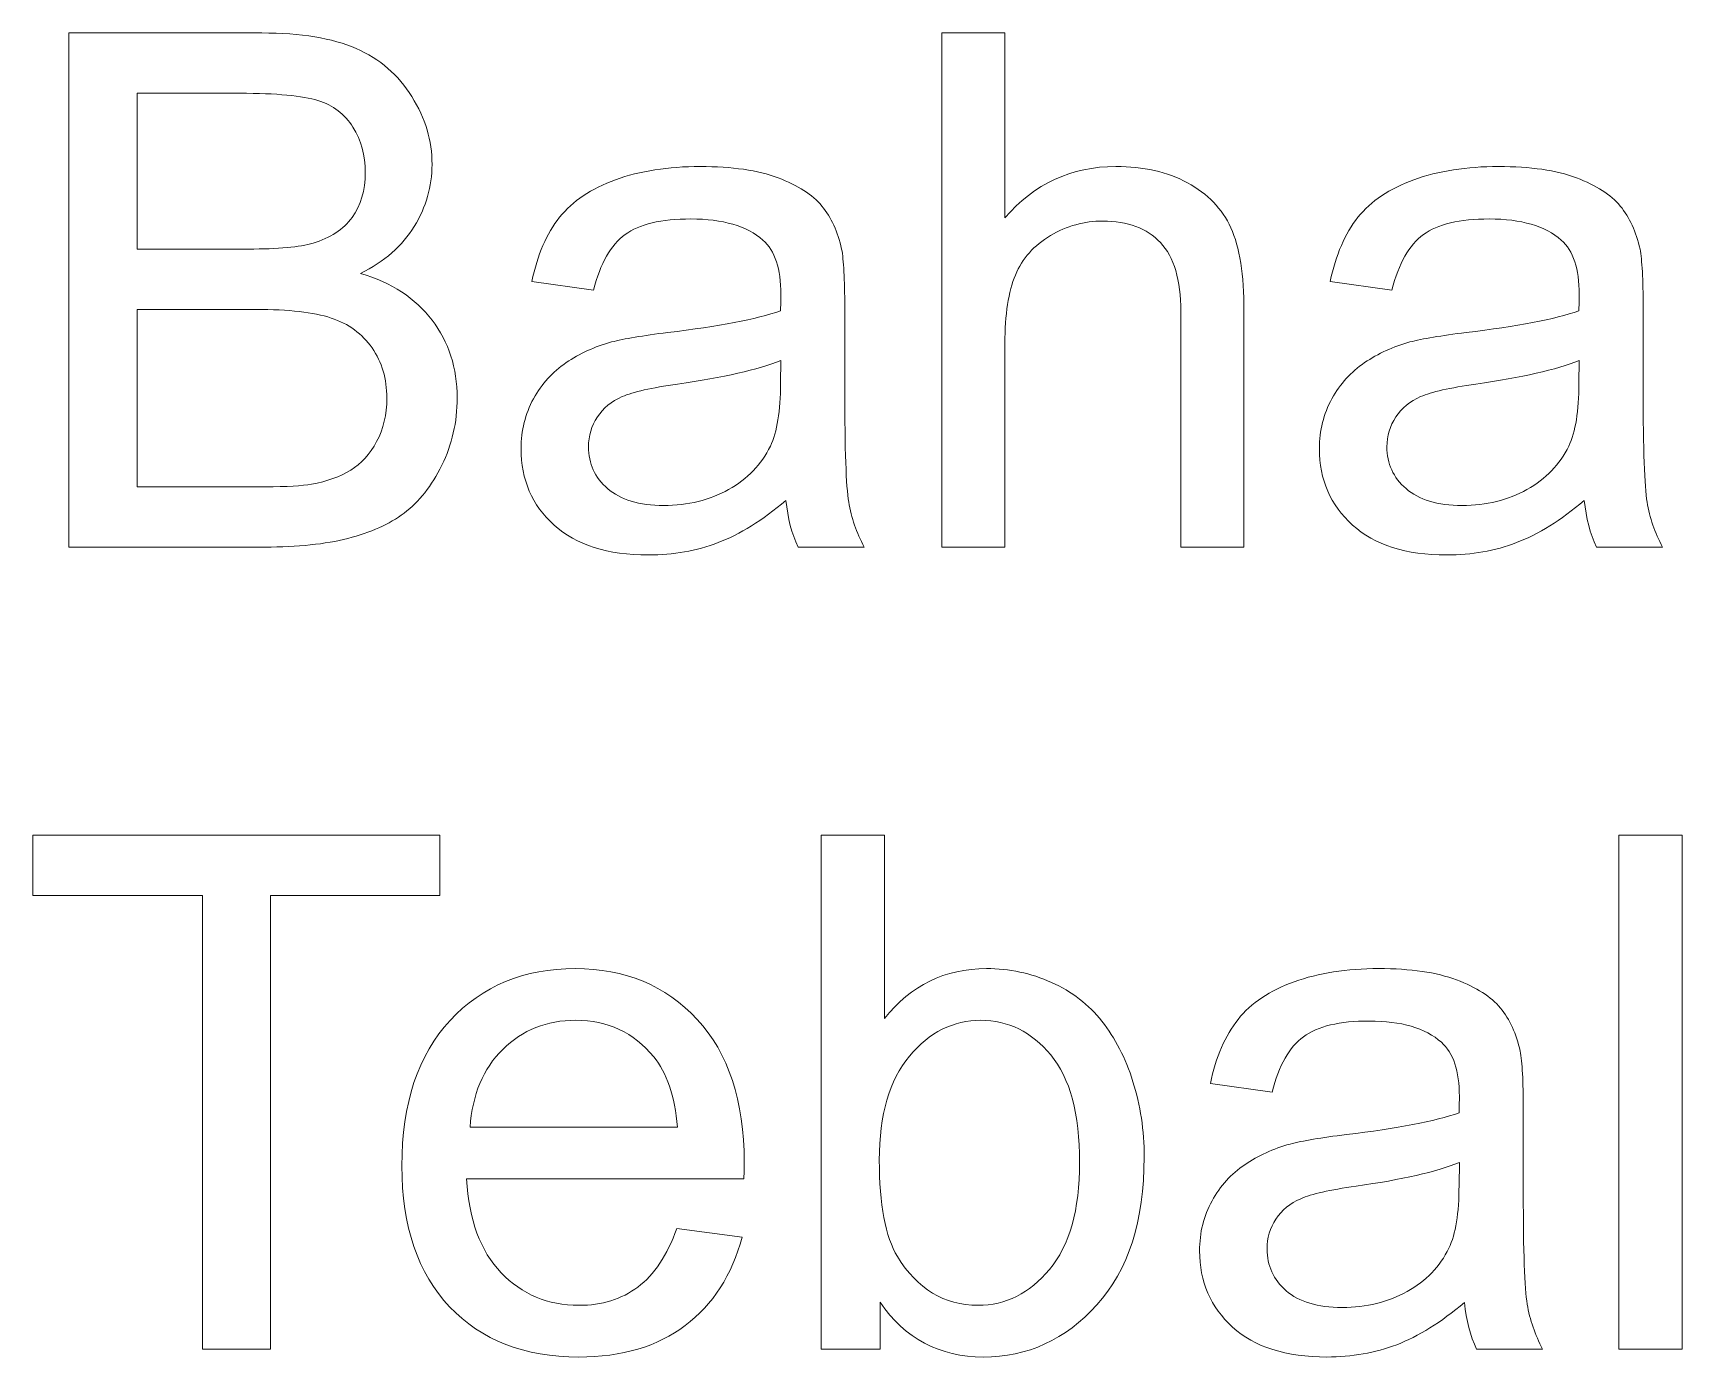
# Model space of a CAD drawing. Header units: centimetres. Extents: x -36.8 to 36.8, y -35.6 to 35.6.
# Drawn here: x 16.28 to 22.12, y 3.45 to 8.14 of the extents above; entities that cross this region are included whole.
import ezdxf

# ---------------------------------------------------------------- set-up
doc = ezdxf.new("R2010")
doc.units = ezdxf.units.CM
doc.header["$MEASUREMENT"] = 0
doc.layers.add('Layer 1', color=7, linetype='Continuous')

msp = doc.modelspace()

# ---------------------------------------------------------------- linework, layer by layer
at = {"layer": 'Layer 1', "color": 250, "lineweight": 9}
for points, knots in [([(16.40753, 6.31732), (16.40753, 6.31732), (16.40753, 8.13596), (16.40753, 8.13596), (16.40753, 8.13596), (16.40753, 8.13596), (16.40753, 8.13596), (16.40753, 8.13596), (17.08993, 8.13596), (17.08993, 8.13596), (17.08993, 8.13596), (17.08993, 8.13596), (17.08993, 8.13596), (17.22879, 8.13596), (17.34012, 8.11776), (17.42437, 8.08093), (17.42437, 8.08093), (17.42437, 8.08093), (17.42437, 8.08093), (17.50819, 8.0441), (17.5738, 7.98737), (17.62122, 7.91075), (17.62122, 7.91075), (17.62122, 7.91075), (17.62122, 7.91075), (17.66905, 7.83455), (17.69276, 7.75454), (17.69276, 7.67072), (17.69276, 7.67072), (17.69276, 7.67072), (17.69276, 7.67072), (17.69276, 7.59325), (17.67159, 7.52001), (17.62968, 7.45143), (17.62968, 7.45143), (17.62968, 7.45143), (17.62968, 7.45143), (17.58777, 7.38285), (17.52427, 7.32739), (17.43918, 7.28506), (17.43918, 7.28506), (17.43918, 7.28506), (17.43918, 7.28506), (17.54925, 7.25289), (17.63392, 7.19785), (17.69276, 7.11996), (17.69276, 7.11996), (17.69276, 7.11996), (17.69276, 7.11996), (17.75204, 7.04249), (17.78166, 6.95063), (17.78166, 6.84479), (17.78166, 6.84479), (17.78166, 6.84479), (17.78166, 6.84479), (17.78166, 6.75928), (17.76346, 6.68012), (17.72747, 6.60688), (17.72747, 6.60688), (17.72747, 6.60688), (17.72747, 6.60688), (17.69149, 6.53364), (17.64704, 6.47734), (17.59413, 6.43755), (17.59413, 6.43755), (17.59413, 6.43755), (17.59413, 6.43755), (17.54122, 6.39818), (17.47474, 6.36812), (17.39516, 6.3478), (17.39516, 6.3478), (17.39516, 6.3478), (17.39516, 6.3478), (17.31515, 6.32748), (17.21736, 6.31732), (17.10136, 6.31732), (17.10136, 6.31732), (17.10136, 6.31732), (17.10136, 6.31732), (17.10136, 6.31732), (16.40753, 6.31732), (16.40753, 6.31732)], [0, 0, 0, 0, 0.037037, 0.037037, 0.037037, 0.0740741, 0.0740741, 0.0740741, 0.1111111, 0.1111111, 0.1111111, 0.1481481, 0.1481481, 0.1481481, 0.1851852, 0.1851852, 0.1851852, 0.2222222, 0.2222222, 0.2222222, 0.2592593, 0.2592593, 0.2592593, 0.2962963, 0.2962963, 0.2962963, 0.3333333, 0.3333333, 0.3333333, 0.3703704, 0.3703704, 0.3703704, 0.4074074, 0.4074074, 0.4074074, 0.4444444, 0.4444444, 0.4444444, 0.4814815, 0.4814815, 0.4814815, 0.5185185, 0.5185185, 0.5185185, 0.5555556, 0.5555556, 0.5555556, 0.5925926, 0.5925926, 0.5925926, 0.6296296, 0.6296296, 0.6296296, 0.6666667, 0.6666667, 0.6666667, 0.7037037, 0.7037037, 0.7037037, 0.7407407, 0.7407407, 0.7407407, 0.7777778, 0.7777778, 0.7777778, 0.8148148, 0.8148148, 0.8148148, 0.8518519, 0.8518519, 0.8518519, 0.8888889, 0.8888889, 0.8888889, 0.9259259, 0.9259259, 0.9259259, 0.962963, 0.962963, 0.962963, 1, 1, 1, 1]), ([(19.49658, 6.31732), (19.49658, 6.31732), (19.49658, 8.13596), (19.49658, 8.13596), (19.49658, 8.13596), (19.49658, 8.13596), (19.49658, 8.13596), (19.49658, 8.13596), (19.7201, 8.13596), (19.7201, 8.13596), (19.7201, 8.13596), (19.7201, 8.13596), (19.7201, 8.13596), (19.7201, 8.13596), (19.7201, 7.48149), (19.7201, 7.48149), (19.7201, 7.48149), (19.7201, 7.48149), (19.7201, 7.48149), (19.82384, 7.60298), (19.95463, 7.66352), (20.11297, 7.66352), (20.11297, 7.66352), (20.11297, 7.66352), (20.11297, 7.66352), (20.20991, 7.66352), (20.29414, 7.64447), (20.36611, 7.60595), (20.36611, 7.60595), (20.36611, 7.60595), (20.36611, 7.60595), (20.43766, 7.56742), (20.48887, 7.51451), (20.51979, 7.44677), (20.51979, 7.44677), (20.51979, 7.44677), (20.51979, 7.44677), (20.55068, 7.37904), (20.56593, 7.2804), (20.56593, 7.15171), (20.56593, 7.15171), (20.56593, 7.15171), (20.56593, 7.15171), (20.56593, 7.15171), (20.56593, 6.31732), (20.56593, 6.31732), (20.56593, 6.31732), (20.56593, 6.31732), (20.56593, 6.31732), (20.56593, 6.31732), (20.34242, 6.31732), (20.34242, 6.31732), (20.34242, 6.31732), (20.34242, 6.31732), (20.34242, 6.31732), (20.34242, 6.31732), (20.34242, 7.15086), (20.34242, 7.15086), (20.34242, 7.15086), (20.34242, 7.15086), (20.34242, 7.15086), (20.34242, 7.2622), (20.31828, 7.34348), (20.27044, 7.39428), (20.27044, 7.39428), (20.27044, 7.39428), (20.27044, 7.39428), (20.22218, 7.44508), (20.15444, 7.47048), (20.0664, 7.47048), (20.0664, 7.47048), (20.0664, 7.47048), (20.0664, 7.47048), (20.00077, 7.47048), (19.93896, 7.45355), (19.88098, 7.41926), (19.88098, 7.41926), (19.88098, 7.41926), (19.88098, 7.41926), (19.82298, 7.38497), (19.78191, 7.3384), (19.75693, 7.27956), (19.75693, 7.27956), (19.75693, 7.27956), (19.75693, 7.27956), (19.73238, 7.22114), (19.7201, 7.14028), (19.7201, 7.03699), (19.7201, 7.03699), (19.7201, 7.03699), (19.7201, 7.03699), (19.7201, 7.03699), (19.7201, 6.31732), (19.7201, 6.31732), (19.7201, 6.31732), (19.7201, 6.31732), (19.7201, 6.31732), (19.7201, 6.31732), (19.49658, 6.31732), (19.49658, 6.31732)], [0, 0, 0, 0, 0.030303, 0.030303, 0.030303, 0.0606061, 0.0606061, 0.0606061, 0.0909091, 0.0909091, 0.0909091, 0.1212121, 0.1212121, 0.1212121, 0.1515152, 0.1515152, 0.1515152, 0.1818182, 0.1818182, 0.1818182, 0.2121212, 0.2121212, 0.2121212, 0.2424242, 0.2424242, 0.2424242, 0.2727273, 0.2727273, 0.2727273, 0.3030303, 0.3030303, 0.3030303, 0.3333333, 0.3333333, 0.3333333, 0.3636364, 0.3636364, 0.3636364, 0.3939394, 0.3939394, 0.3939394, 0.4242424, 0.4242424, 0.4242424, 0.4545455, 0.4545455, 0.4545455, 0.4848485, 0.4848485, 0.4848485, 0.5151515, 0.5151515, 0.5151515, 0.5454545, 0.5454545, 0.5454545, 0.5757576, 0.5757576, 0.5757576, 0.6060606, 0.6060606, 0.6060606, 0.6363636, 0.6363636, 0.6363636, 0.6666667, 0.6666667, 0.6666667, 0.6969697, 0.6969697, 0.6969697, 0.7272727, 0.7272727, 0.7272727, 0.7575758, 0.7575758, 0.7575758, 0.7878788, 0.7878788, 0.7878788, 0.8181818, 0.8181818, 0.8181818, 0.8484848, 0.8484848, 0.8484848, 0.8787879, 0.8787879, 0.8787879, 0.9090909, 0.9090909, 0.9090909, 0.9393939, 0.9393939, 0.9393939, 0.969697, 0.969697, 0.969697, 1, 1, 1, 1]), ([(16.64882, 7.37142), (16.64882, 7.37142), (17.04211, 7.37142), (17.04211, 7.37142), (17.04211, 7.37142), (17.04211, 7.37142), (17.04211, 7.37142), (17.14878, 7.37142), (17.2254, 7.37862), (17.27154, 7.39259), (17.27154, 7.39259), (17.27154, 7.39259), (17.27154, 7.39259), (17.33294, 7.41079), (17.37907, 7.44127), (17.40997, 7.4836), (17.40997, 7.4836), (17.40997, 7.4836), (17.40997, 7.4836), (17.44088, 7.52594), (17.45654, 7.57885), (17.45654, 7.64278), (17.45654, 7.64278), (17.45654, 7.64278), (17.45654, 7.64278), (17.45654, 7.70331), (17.44216, 7.75665), (17.41294, 7.80237), (17.41294, 7.80237), (17.41294, 7.80237), (17.41294, 7.80237), (17.38416, 7.84852), (17.34266, 7.88027), (17.28891, 7.8972), (17.28891, 7.8972), (17.28891, 7.8972), (17.28891, 7.8972), (17.23514, 7.91413), (17.14285, 7.9226), (17.01247, 7.9226), (17.01247, 7.9226), (17.01247, 7.9226), (17.01247, 7.9226), (17.01247, 7.9226), (16.64882, 7.9226), (16.64882, 7.9226), (16.64882, 7.9226), (16.64882, 7.9226), (16.64882, 7.9226), (16.64882, 7.9226), (16.64882, 7.37142), (16.64882, 7.37142)], [0, 0, 0, 0, 0.0588235, 0.0588235, 0.0588235, 0.1176471, 0.1176471, 0.1176471, 0.1764706, 0.1764706, 0.1764706, 0.2352941, 0.2352941, 0.2352941, 0.2941176, 0.2941176, 0.2941176, 0.3529412, 0.3529412, 0.3529412, 0.4117647, 0.4117647, 0.4117647, 0.4705882, 0.4705882, 0.4705882, 0.5294118, 0.5294118, 0.5294118, 0.5882353, 0.5882353, 0.5882353, 0.6470588, 0.6470588, 0.6470588, 0.7058824, 0.7058824, 0.7058824, 0.7647059, 0.7647059, 0.7647059, 0.8235294, 0.8235294, 0.8235294, 0.8823529, 0.8823529, 0.8823529, 0.9411765, 0.9411765, 0.9411765, 1, 1, 1, 1]), ([(18.94499, 6.48242), (18.86202, 6.41172), (18.782, 6.36219), (18.70537, 6.33298), (18.70537, 6.33298), (18.70537, 6.33298), (18.70537, 6.33298), (18.62875, 6.30377), (18.54662, 6.28938), (18.45857, 6.28938), (18.45857, 6.28938), (18.45857, 6.28938), (18.45857, 6.28938), (18.3138, 6.28938), (18.20245, 6.32452), (18.12456, 6.39521), (18.12456, 6.39521), (18.12456, 6.39521), (18.12456, 6.39521), (18.04667, 6.46549), (18.00772, 6.55566), (18.00772, 6.6653), (18.00772, 6.6653), (18.00772, 6.6653), (18.00772, 6.6653), (18.00772, 6.72965), (18.02254, 6.78849), (18.05176, 6.84183), (18.05176, 6.84183), (18.05176, 6.84183), (18.05176, 6.84183), (18.08138, 6.89517), (18.1199, 6.9375), (18.16733, 6.96968), (18.16733, 6.96968), (18.16733, 6.96968), (18.16733, 6.96968), (18.21515, 7.00185), (18.26849, 7.0264), (18.32818, 7.04291), (18.32818, 7.04291), (18.32818, 7.04291), (18.32818, 7.04291), (18.37221, 7.05434), (18.43867, 7.06535), (18.52715, 7.07636), (18.52715, 7.07636), (18.52715, 7.07636), (18.52715, 7.07636), (18.70749, 7.09752), (18.84084, 7.12335), (18.92593, 7.15298), (18.92593, 7.15298), (18.92593, 7.15298), (18.92593, 7.15298), (18.92678, 7.18346), (18.9272, 7.20293), (18.9272, 7.21098), (18.9272, 7.21098), (18.9272, 7.21098), (18.9272, 7.21098), (18.9272, 7.30157), (18.90603, 7.36549), (18.8637, 7.40275), (18.8637, 7.40275), (18.8637, 7.40275), (18.8637, 7.40275), (18.80655, 7.45312), (18.72146, 7.4781), (18.60886, 7.4781), (18.60886, 7.4781), (18.60886, 7.4781), (18.60886, 7.4781), (18.50346, 7.4781), (18.42555, 7.45947), (18.3756, 7.42264), (18.3756, 7.42264), (18.3756, 7.42264), (18.3756, 7.42264), (18.32522, 7.38581), (18.28839, 7.32062), (18.26426, 7.22664), (18.26426, 7.22664), (18.26426, 7.22664), (18.26426, 7.22664), (18.26426, 7.22664), (18.04582, 7.25712), (18.04582, 7.25712), (18.04582, 7.25712), (18.04582, 7.25712), (18.04582, 7.25712), (18.06572, 7.35068), (18.09832, 7.42645), (18.14403, 7.48403), (18.14403, 7.48403), (18.14403, 7.48403), (18.14403, 7.48403), (18.18975, 7.5416), (18.2558, 7.58563), (18.34216, 7.61695), (18.34216, 7.61695), (18.34216, 7.61695), (18.34216, 7.61695), (18.4281, 7.64786), (18.52842, 7.66352), (18.64188, 7.66352), (18.64188, 7.66352), (18.64188, 7.66352), (18.64188, 7.66352), (18.75449, 7.66352), (18.84636, 7.6504), (18.91704, 7.62373), (18.91704, 7.62373), (18.91704, 7.62373), (18.91704, 7.62373), (18.98731, 7.59706), (19.03938, 7.56404), (19.0724, 7.52382), (19.0724, 7.52382), (19.0724, 7.52382), (19.0724, 7.52382), (19.10543, 7.4836), (19.12872, 7.4328), (19.14225, 7.37142), (19.14225, 7.37142), (19.14225, 7.37142), (19.14225, 7.37142), (19.14945, 7.33332), (19.15326, 7.26474), (19.15326, 7.1661), (19.15326, 7.1661), (19.15326, 7.1661), (19.15326, 7.1661), (19.15326, 7.1661), (19.15326, 6.86977), (19.15326, 6.86977), (19.15326, 6.86977), (19.15326, 6.86977), (19.15326, 6.86977), (19.15326, 6.66276), (19.15792, 6.53195), (19.16723, 6.47649), (19.16723, 6.47649), (19.16723, 6.47649), (19.16723, 6.47649), (19.17613, 6.42104), (19.19475, 6.36812), (19.22184, 6.31732), (19.22184, 6.31732), (19.22184, 6.31732), (19.22184, 6.31732), (19.22184, 6.31732), (18.98816, 6.31732), (18.98816, 6.31732), (18.98816, 6.31732), (18.98816, 6.31732), (18.98816, 6.31732), (18.96573, 6.36431), (18.95133, 6.41934), (18.94499, 6.48242)], [0, 0, 0, 0, 0.0188679, 0.0188679, 0.0188679, 0.0377358, 0.0377358, 0.0377358, 0.0566038, 0.0566038, 0.0566038, 0.0754717, 0.0754717, 0.0754717, 0.0943396, 0.0943396, 0.0943396, 0.1132075, 0.1132075, 0.1132075, 0.1320755, 0.1320755, 0.1320755, 0.1509434, 0.1509434, 0.1509434, 0.1698113, 0.1698113, 0.1698113, 0.1886792, 0.1886792, 0.1886792, 0.2075472, 0.2075472, 0.2075472, 0.2264151, 0.2264151, 0.2264151, 0.245283, 0.245283, 0.245283, 0.2641509, 0.2641509, 0.2641509, 0.2830189, 0.2830189, 0.2830189, 0.3018868, 0.3018868, 0.3018868, 0.3207547, 0.3207547, 0.3207547, 0.3396226, 0.3396226, 0.3396226, 0.3584906, 0.3584906, 0.3584906, 0.3773585, 0.3773585, 0.3773585, 0.3962264, 0.3962264, 0.3962264, 0.4150943, 0.4150943, 0.4150943, 0.4339623, 0.4339623, 0.4339623, 0.4528302, 0.4528302, 0.4528302, 0.4716981, 0.4716981, 0.4716981, 0.490566, 0.490566, 0.490566, 0.509434, 0.509434, 0.509434, 0.5283019, 0.5283019, 0.5283019, 0.5471698, 0.5471698, 0.5471698, 0.5660377, 0.5660377, 0.5660377, 0.5849057, 0.5849057, 0.5849057, 0.6037736, 0.6037736, 0.6037736, 0.6226415, 0.6226415, 0.6226415, 0.6415094, 0.6415094, 0.6415094, 0.6603774, 0.6603774, 0.6603774, 0.6792453, 0.6792453, 0.6792453, 0.6981132, 0.6981132, 0.6981132, 0.7169811, 0.7169811, 0.7169811, 0.7358491, 0.7358491, 0.7358491, 0.754717, 0.754717, 0.754717, 0.7735849, 0.7735849, 0.7735849, 0.7924528, 0.7924528, 0.7924528, 0.8113208, 0.8113208, 0.8113208, 0.8301887, 0.8301887, 0.8301887, 0.8490566, 0.8490566, 0.8490566, 0.8679245, 0.8679245, 0.8679245, 0.8867925, 0.8867925, 0.8867925, 0.9056604, 0.9056604, 0.9056604, 0.9245283, 0.9245283, 0.9245283, 0.9433962, 0.9433962, 0.9433962, 0.9622642, 0.9622642, 0.9622642, 0.9811321, 0.9811321, 0.9811321, 1, 1, 1, 1]), ([(21.77031, 6.48242), (21.68734, 6.41172), (21.60733, 6.36219), (21.5307, 6.33298), (21.5307, 6.33298), (21.5307, 6.33298), (21.5307, 6.33298), (21.45408, 6.30377), (21.37195, 6.28938), (21.2839, 6.28938), (21.2839, 6.28938), (21.2839, 6.28938), (21.2839, 6.28938), (21.13911, 6.28938), (21.02778, 6.32452), (20.94988, 6.39521), (20.94988, 6.39521), (20.94988, 6.39521), (20.94988, 6.39521), (20.87199, 6.46549), (20.83304, 6.55566), (20.83304, 6.6653), (20.83304, 6.6653), (20.83304, 6.6653), (20.83304, 6.6653), (20.83304, 6.72965), (20.84786, 6.78849), (20.87707, 6.84183), (20.87707, 6.84183), (20.87707, 6.84183), (20.87707, 6.84183), (20.9067, 6.89517), (20.94522, 6.9375), (20.99264, 6.96968), (20.99264, 6.96968), (20.99264, 6.96968), (20.99264, 6.96968), (21.04047, 7.00185), (21.09382, 7.0264), (21.1535, 7.04291), (21.1535, 7.04291), (21.1535, 7.04291), (21.1535, 7.04291), (21.19753, 7.05434), (21.264, 7.06535), (21.35248, 7.07636), (21.35248, 7.07636), (21.35248, 7.07636), (21.35248, 7.07636), (21.53283, 7.09752), (21.66618, 7.12335), (21.75126, 7.15298), (21.75126, 7.15298), (21.75126, 7.15298), (21.75126, 7.15298), (21.75211, 7.18346), (21.75253, 7.20293), (21.75253, 7.21098), (21.75253, 7.21098), (21.75253, 7.21098), (21.75253, 7.21098), (21.75253, 7.30157), (21.73136, 7.36549), (21.68903, 7.40275), (21.68903, 7.40275), (21.68903, 7.40275), (21.68903, 7.40275), (21.63188, 7.45312), (21.5468, 7.4781), (21.43418, 7.4781), (21.43418, 7.4781), (21.43418, 7.4781), (21.43418, 7.4781), (21.32877, 7.4781), (21.25088, 7.45947), (21.20092, 7.42264), (21.20092, 7.42264), (21.20092, 7.42264), (21.20092, 7.42264), (21.15055, 7.38581), (21.11372, 7.32062), (21.08959, 7.22664), (21.08959, 7.22664), (21.08959, 7.22664), (21.08959, 7.22664), (21.08959, 7.22664), (20.87114, 7.25712), (20.87114, 7.25712), (20.87114, 7.25712), (20.87114, 7.25712), (20.87114, 7.25712), (20.89105, 7.35068), (20.92363, 7.42645), (20.96935, 7.48403), (20.96935, 7.48403), (20.96935, 7.48403), (20.96935, 7.48403), (21.01507, 7.5416), (21.08112, 7.58563), (21.16747, 7.61695), (21.16747, 7.61695), (21.16747, 7.61695), (21.16747, 7.61695), (21.25342, 7.64786), (21.35375, 7.66352), (21.4672, 7.66352), (21.4672, 7.66352), (21.4672, 7.66352), (21.4672, 7.66352), (21.57981, 7.66352), (21.67167, 7.6504), (21.74238, 7.62373), (21.74238, 7.62373), (21.74238, 7.62373), (21.74238, 7.62373), (21.81264, 7.59706), (21.86471, 7.56404), (21.89773, 7.52382), (21.89773, 7.52382), (21.89773, 7.52382), (21.89773, 7.52382), (21.93075, 7.4836), (21.95404, 7.4328), (21.96758, 7.37142), (21.96758, 7.37142), (21.96758, 7.37142), (21.96758, 7.37142), (21.97478, 7.33332), (21.97859, 7.26474), (21.97859, 7.1661), (21.97859, 7.1661), (21.97859, 7.1661), (21.97859, 7.1661), (21.97859, 7.1661), (21.97859, 6.86977), (21.97859, 6.86977), (21.97859, 6.86977), (21.97859, 6.86977), (21.97859, 6.86977), (21.97859, 6.66276), (21.98325, 6.53195), (21.99256, 6.47649), (21.99256, 6.47649), (21.99256, 6.47649), (21.99256, 6.47649), (22.00145, 6.42104), (22.02008, 6.36812), (22.04718, 6.31732), (22.04718, 6.31732), (22.04718, 6.31732), (22.04718, 6.31732), (22.04718, 6.31732), (21.8135, 6.31732), (21.8135, 6.31732), (21.8135, 6.31732), (21.8135, 6.31732), (21.8135, 6.31732), (21.79105, 6.36431), (21.77666, 6.41934), (21.77031, 6.48242)], [0, 0, 0, 0, 0.0188679, 0.0188679, 0.0188679, 0.0377358, 0.0377358, 0.0377358, 0.0566038, 0.0566038, 0.0566038, 0.0754717, 0.0754717, 0.0754717, 0.0943396, 0.0943396, 0.0943396, 0.1132075, 0.1132075, 0.1132075, 0.1320755, 0.1320755, 0.1320755, 0.1509434, 0.1509434, 0.1509434, 0.1698113, 0.1698113, 0.1698113, 0.1886792, 0.1886792, 0.1886792, 0.2075472, 0.2075472, 0.2075472, 0.2264151, 0.2264151, 0.2264151, 0.245283, 0.245283, 0.245283, 0.2641509, 0.2641509, 0.2641509, 0.2830189, 0.2830189, 0.2830189, 0.3018868, 0.3018868, 0.3018868, 0.3207547, 0.3207547, 0.3207547, 0.3396226, 0.3396226, 0.3396226, 0.3584906, 0.3584906, 0.3584906, 0.3773585, 0.3773585, 0.3773585, 0.3962264, 0.3962264, 0.3962264, 0.4150943, 0.4150943, 0.4150943, 0.4339623, 0.4339623, 0.4339623, 0.4528302, 0.4528302, 0.4528302, 0.4716981, 0.4716981, 0.4716981, 0.490566, 0.490566, 0.490566, 0.509434, 0.509434, 0.509434, 0.5283019, 0.5283019, 0.5283019, 0.5471698, 0.5471698, 0.5471698, 0.5660377, 0.5660377, 0.5660377, 0.5849057, 0.5849057, 0.5849057, 0.6037736, 0.6037736, 0.6037736, 0.6226415, 0.6226415, 0.6226415, 0.6415094, 0.6415094, 0.6415094, 0.6603774, 0.6603774, 0.6603774, 0.6792453, 0.6792453, 0.6792453, 0.6981132, 0.6981132, 0.6981132, 0.7169811, 0.7169811, 0.7169811, 0.7358491, 0.7358491, 0.7358491, 0.754717, 0.754717, 0.754717, 0.7735849, 0.7735849, 0.7735849, 0.7924528, 0.7924528, 0.7924528, 0.8113208, 0.8113208, 0.8113208, 0.8301887, 0.8301887, 0.8301887, 0.8490566, 0.8490566, 0.8490566, 0.8679245, 0.8679245, 0.8679245, 0.8867925, 0.8867925, 0.8867925, 0.9056604, 0.9056604, 0.9056604, 0.9245283, 0.9245283, 0.9245283, 0.9433962, 0.9433962, 0.9433962, 0.9622642, 0.9622642, 0.9622642, 0.9811321, 0.9811321, 0.9811321, 1, 1, 1, 1]), ([(16.64882, 6.53068), (16.64882, 6.53068), (17.10179, 6.53068), (17.10179, 6.53068), (17.10179, 6.53068), (17.10179, 6.53068), (17.10179, 6.53068), (17.17969, 6.53068), (17.23429, 6.53364), (17.26605, 6.53957), (17.26605, 6.53957), (17.26605, 6.53957), (17.26605, 6.53957), (17.32107, 6.54931), (17.36764, 6.56582), (17.40489, 6.5891), (17.40489, 6.5891), (17.40489, 6.5891), (17.40489, 6.5891), (17.44216, 6.61238), (17.47264, 6.64625), (17.49676, 6.6907), (17.49676, 6.6907), (17.49676, 6.6907), (17.49676, 6.6907), (17.52089, 6.73515), (17.53274, 6.78637), (17.53274, 6.84437), (17.53274, 6.84437), (17.53274, 6.84437), (17.53274, 6.84437), (17.53274, 6.91253), (17.51538, 6.97137), (17.48026, 7.02175), (17.48026, 7.02175), (17.48026, 7.02175), (17.48026, 7.02175), (17.44554, 7.07212), (17.39727, 7.10726), (17.33548, 7.12758), (17.33548, 7.12758), (17.33548, 7.12758), (17.33548, 7.12758), (17.2741, 7.1479), (17.18518, 7.15806), (17.06962, 7.15806), (17.06962, 7.15806), (17.06962, 7.15806), (17.06962, 7.15806), (17.06962, 7.15806), (16.64882, 7.15806), (16.64882, 7.15806), (16.64882, 7.15806), (16.64882, 7.15806), (16.64882, 7.15806), (16.64882, 7.15806), (16.64882, 6.53068), (16.64882, 6.53068)], [0, 0, 0, 0, 0.0526316, 0.0526316, 0.0526316, 0.1052632, 0.1052632, 0.1052632, 0.1578947, 0.1578947, 0.1578947, 0.2105263, 0.2105263, 0.2105263, 0.2631579, 0.2631579, 0.2631579, 0.3157895, 0.3157895, 0.3157895, 0.3684211, 0.3684211, 0.3684211, 0.4210526, 0.4210526, 0.4210526, 0.4736842, 0.4736842, 0.4736842, 0.5263158, 0.5263158, 0.5263158, 0.5789474, 0.5789474, 0.5789474, 0.6315789, 0.6315789, 0.6315789, 0.6842105, 0.6842105, 0.6842105, 0.7368421, 0.7368421, 0.7368421, 0.7894737, 0.7894737, 0.7894737, 0.8421053, 0.8421053, 0.8421053, 0.8947368, 0.8947368, 0.8947368, 0.9473684, 0.9473684, 0.9473684, 1, 1, 1, 1]), ([(18.9272, 6.97772), (18.84593, 6.9447), (18.72401, 6.91676), (18.56145, 6.8939), (18.56145, 6.8939), (18.56145, 6.8939), (18.56145, 6.8939), (18.46915, 6.88078), (18.40398, 6.86596), (18.36588, 6.84945), (18.36588, 6.84945), (18.36588, 6.84945), (18.36588, 6.84945), (18.32778, 6.83294), (18.29855, 6.80881), (18.27781, 6.77748), (18.27781, 6.77748), (18.27781, 6.77748), (18.27781, 6.77748), (18.25706, 6.74573), (18.24649, 6.7106), (18.24649, 6.67165), (18.24649, 6.67165), (18.24649, 6.67165), (18.24649, 6.67165), (18.24649, 6.61281), (18.26892, 6.56328), (18.31421, 6.52391), (18.31421, 6.52391), (18.31421, 6.52391), (18.31421, 6.52391), (18.35951, 6.48454), (18.42555, 6.46464), (18.51233, 6.46464), (18.51233, 6.46464), (18.51233, 6.46464), (18.51233, 6.46464), (18.59827, 6.46464), (18.6749, 6.48327), (18.7422, 6.52094), (18.7422, 6.52094), (18.7422, 6.52094), (18.7422, 6.52094), (18.80911, 6.5582), (18.85862, 6.60942), (18.88995, 6.67419), (18.88995, 6.67419), (18.88995, 6.67419), (18.88995, 6.67419), (18.91408, 6.72457), (18.92593, 6.79865), (18.92593, 6.89644), (18.92593, 6.89644), (18.92593, 6.89644), (18.92593, 6.89644), (18.92593, 6.89644), (18.9272, 6.97772), (18.9272, 6.97772)], [0, 0, 0, 0, 0.0526316, 0.0526316, 0.0526316, 0.1052632, 0.1052632, 0.1052632, 0.1578947, 0.1578947, 0.1578947, 0.2105263, 0.2105263, 0.2105263, 0.2631579, 0.2631579, 0.2631579, 0.3157895, 0.3157895, 0.3157895, 0.3684211, 0.3684211, 0.3684211, 0.4210526, 0.4210526, 0.4210526, 0.4736842, 0.4736842, 0.4736842, 0.5263158, 0.5263158, 0.5263158, 0.5789474, 0.5789474, 0.5789474, 0.6315789, 0.6315789, 0.6315789, 0.6842105, 0.6842105, 0.6842105, 0.7368421, 0.7368421, 0.7368421, 0.7894737, 0.7894737, 0.7894737, 0.8421053, 0.8421053, 0.8421053, 0.8947368, 0.8947368, 0.8947368, 0.9473684, 0.9473684, 0.9473684, 1, 1, 1, 1]), ([(21.75253, 6.97772), (21.67126, 6.9447), (21.54933, 6.91676), (21.38677, 6.8939), (21.38677, 6.8939), (21.38677, 6.8939), (21.38677, 6.8939), (21.29448, 6.88078), (21.22929, 6.86596), (21.19118, 6.84945), (21.19118, 6.84945), (21.19118, 6.84945), (21.19118, 6.84945), (21.15308, 6.83294), (21.12387, 6.80881), (21.10313, 6.77748), (21.10313, 6.77748), (21.10313, 6.77748), (21.10313, 6.77748), (21.08238, 6.74573), (21.0718, 6.7106), (21.0718, 6.67165), (21.0718, 6.67165), (21.0718, 6.67165), (21.0718, 6.67165), (21.0718, 6.61281), (21.09424, 6.56328), (21.13953, 6.52391), (21.13953, 6.52391), (21.13953, 6.52391), (21.13953, 6.52391), (21.18484, 6.48454), (21.25088, 6.46464), (21.33766, 6.46464), (21.33766, 6.46464), (21.33766, 6.46464), (21.33766, 6.46464), (21.42361, 6.46464), (21.50022, 6.48327), (21.56753, 6.52094), (21.56753, 6.52094), (21.56753, 6.52094), (21.56753, 6.52094), (21.63442, 6.5582), (21.68395, 6.60942), (21.71528, 6.67419), (21.71528, 6.67419), (21.71528, 6.67419), (21.71528, 6.67419), (21.73941, 6.72457), (21.75126, 6.79865), (21.75126, 6.89644), (21.75126, 6.89644), (21.75126, 6.89644), (21.75126, 6.89644), (21.75126, 6.89644), (21.75253, 6.97772), (21.75253, 6.97772)], [0, 0, 0, 0, 0.0526316, 0.0526316, 0.0526316, 0.1052632, 0.1052632, 0.1052632, 0.1578947, 0.1578947, 0.1578947, 0.2105263, 0.2105263, 0.2105263, 0.2631579, 0.2631579, 0.2631579, 0.3157895, 0.3157895, 0.3157895, 0.3684211, 0.3684211, 0.3684211, 0.4210526, 0.4210526, 0.4210526, 0.4736842, 0.4736842, 0.4736842, 0.5263158, 0.5263158, 0.5263158, 0.5789474, 0.5789474, 0.5789474, 0.6315789, 0.6315789, 0.6315789, 0.6842105, 0.6842105, 0.6842105, 0.7368421, 0.7368421, 0.7368421, 0.7894737, 0.7894737, 0.7894737, 0.8421053, 0.8421053, 0.8421053, 0.8947368, 0.8947368, 0.8947368, 0.9473684, 0.9473684, 0.9473684, 1, 1, 1, 1]), ([(16.87996, 3.47971), (16.87996, 3.47971), (16.87996, 5.08499), (16.87996, 5.08499), (16.87996, 5.08499), (16.87996, 5.08499), (16.87996, 5.08499), (16.87996, 5.08499), (16.28052, 5.08499), (16.28052, 5.08499), (16.28052, 5.08499), (16.28052, 5.08499), (16.28052, 5.08499), (16.28052, 5.08499), (16.28052, 5.29835), (16.28052, 5.29835), (16.28052, 5.29835), (16.28052, 5.29835), (16.28052, 5.29835), (16.28052, 5.29835), (17.7207, 5.29835), (17.7207, 5.29835), (17.7207, 5.29835), (17.7207, 5.29835), (17.7207, 5.29835), (17.7207, 5.29835), (17.7207, 5.08499), (17.7207, 5.08499), (17.7207, 5.08499), (17.7207, 5.08499), (17.7207, 5.08499), (17.7207, 5.08499), (17.12127, 5.08499), (17.12127, 5.08499), (17.12127, 5.08499), (17.12127, 5.08499), (17.12127, 5.08499), (17.12127, 5.08499), (17.12127, 3.47971), (17.12127, 3.47971), (17.12127, 3.47971), (17.12127, 3.47971), (17.12127, 3.47971), (17.12127, 3.47971), (16.87996, 3.47971), (16.87996, 3.47971)], [0, 0, 0, 0, 0.0666667, 0.0666667, 0.0666667, 0.1333333, 0.1333333, 0.1333333, 0.2, 0.2, 0.2, 0.2666667, 0.2666667, 0.2666667, 0.3333333, 0.3333333, 0.3333333, 0.4, 0.4, 0.4, 0.4666667, 0.4666667, 0.4666667, 0.5333333, 0.5333333, 0.5333333, 0.6, 0.6, 0.6, 0.6666667, 0.6666667, 0.6666667, 0.7333333, 0.7333333, 0.7333333, 0.8, 0.8, 0.8, 0.8666667, 0.8666667, 0.8666667, 0.9333333, 0.9333333, 0.9333333, 1, 1, 1, 1]), ([(19.27814, 3.47971), (19.27814, 3.47971), (19.06986, 3.47971), (19.06986, 3.47971), (19.06986, 3.47971), (19.06986, 3.47971), (19.06986, 3.47971), (19.06986, 3.47971), (19.06986, 5.29835), (19.06986, 5.29835), (19.06986, 5.29835), (19.06986, 5.29835), (19.06986, 5.29835), (19.06986, 5.29835), (19.29338, 5.29835), (19.29338, 5.29835), (19.29338, 5.29835), (19.29338, 5.29835), (19.29338, 5.29835), (19.29338, 5.29835), (19.29338, 4.64938), (19.29338, 4.64938), (19.29338, 4.64938), (19.29338, 4.64938), (19.29338, 4.64938), (19.38778, 4.76707), (19.50801, 4.82591), (19.65449, 4.82591), (19.65449, 4.82591), (19.65449, 4.82591), (19.65449, 4.82591), (19.73534, 4.82591), (19.81239, 4.80982), (19.88478, 4.77723), (19.88478, 4.77723), (19.88478, 4.77723), (19.88478, 4.77723), (19.95718, 4.74462), (20.01643, 4.69849), (20.06342, 4.63963), (20.06342, 4.63963), (20.06342, 4.63963), (20.06342, 4.63963), (20.10999, 4.58037), (20.14683, 4.50926), (20.17307, 4.42586), (20.17307, 4.42586), (20.17307, 4.42586), (20.17307, 4.42586), (20.19974, 4.34289), (20.21286, 4.25356), (20.21286, 4.15874), (20.21286, 4.15874), (20.21286, 4.15874), (20.21286, 4.15874), (20.21286, 3.93352), (20.15699, 3.75911), (20.04564, 3.63634), (20.04564, 3.63634), (20.04564, 3.63634), (20.04564, 3.63634), (19.93388, 3.51315), (19.80011, 3.45177), (19.6439, 3.45177), (19.6439, 3.45177), (19.6439, 3.45177), (19.6439, 3.45177), (19.48854, 3.45177), (19.36663, 3.51654), (19.27814, 3.64566), (19.27814, 3.64566), (19.27814, 3.64566), (19.27814, 3.64566), (19.27814, 3.64566), (19.27814, 3.47971), (19.27814, 3.47971)], [0, 0, 0, 0, 0.04, 0.04, 0.04, 0.08, 0.08, 0.08, 0.12, 0.12, 0.12, 0.16, 0.16, 0.16, 0.2, 0.2, 0.2, 0.24, 0.24, 0.24, 0.28, 0.28, 0.28, 0.32, 0.32, 0.32, 0.36, 0.36, 0.36, 0.4, 0.4, 0.4, 0.44, 0.44, 0.44, 0.48, 0.48, 0.48, 0.52, 0.52, 0.52, 0.56, 0.56, 0.56, 0.6, 0.6, 0.6, 0.64, 0.64, 0.64, 0.68, 0.68, 0.68, 0.72, 0.72, 0.72, 0.76, 0.76, 0.76, 0.8, 0.8, 0.8, 0.84, 0.84, 0.84, 0.88, 0.88, 0.88, 0.92, 0.92, 0.92, 0.96, 0.96, 0.96, 1, 1, 1, 1]), ([(21.89265, 3.47971), (21.89265, 3.47971), (21.89265, 5.29835), (21.89265, 5.29835), (21.89265, 5.29835), (21.89265, 5.29835), (21.89265, 5.29835), (21.89265, 5.29835), (22.11617, 5.29835), (22.11617, 5.29835), (22.11617, 5.29835), (22.11617, 5.29835), (22.11617, 5.29835), (22.11617, 5.29835), (22.11617, 3.47971), (22.11617, 3.47971), (22.11617, 3.47971), (22.11617, 3.47971), (22.11617, 3.47971), (22.11617, 3.47971), (21.89265, 3.47971), (21.89265, 3.47971)], [0, 0, 0, 0, 0.1428571, 0.1428571, 0.1428571, 0.2857143, 0.2857143, 0.2857143, 0.4285714, 0.4285714, 0.4285714, 0.5714286, 0.5714286, 0.5714286, 0.7142857, 0.7142857, 0.7142857, 0.8571429, 0.8571429, 0.8571429, 1, 1, 1, 1]), ([(18.5589, 3.90643), (18.5589, 3.90643), (18.79005, 3.87595), (18.79005, 3.87595), (18.79005, 3.87595), (18.79005, 3.87595), (18.79005, 3.87595), (18.75406, 3.74175), (18.68675, 3.63719), (18.58853, 3.56311), (18.58853, 3.56311), (18.58853, 3.56311), (18.58853, 3.56311), (18.49032, 3.48902), (18.36502, 3.45177), (18.21219, 3.45177), (18.21219, 3.45177), (18.21219, 3.45177), (18.21219, 3.45177), (18.02, 3.45177), (17.8676, 3.51104), (17.75499, 3.62957), (17.75499, 3.62957), (17.75499, 3.62957), (17.75499, 3.62957), (17.64238, 3.74768), (17.58608, 3.91405), (17.58608, 4.12783), (17.58608, 4.12783), (17.58608, 4.12783), (17.58608, 4.12783), (17.58608, 4.34881), (17.64281, 4.52069), (17.75668, 4.64261), (17.75668, 4.64261), (17.75668, 4.64261), (17.75668, 4.64261), (17.87057, 4.76495), (18.0183, 4.82591), (18.19991, 4.82591), (18.19991, 4.82591), (18.19991, 4.82591), (18.19991, 4.82591), (18.3756, 4.82591), (18.51913, 4.76622), (18.63044, 4.64641), (18.63044, 4.64641), (18.63044, 4.64641), (18.63044, 4.64641), (18.74178, 4.52661), (18.79766, 4.35813), (18.79766, 4.14096), (18.79766, 4.14096), (18.79766, 4.14096), (18.79766, 4.14096), (18.79766, 4.12783), (18.79724, 4.10794), (18.79639, 4.08169), (18.79639, 4.08169), (18.79639, 4.08169), (18.79639, 4.08169), (18.79639, 4.08169), (17.81468, 4.08169), (17.81468, 4.08169), (17.81468, 4.08169), (17.81468, 4.08169), (17.81468, 4.08169), (17.82316, 3.93733), (17.86379, 3.82642), (17.93746, 3.7498), (17.93746, 3.7498), (17.93746, 3.7498), (17.93746, 3.7498), (18.01068, 3.67317), (18.10255, 3.63465), (18.21219, 3.63465), (18.21219, 3.63465), (18.21219, 3.63465), (18.21219, 3.63465), (18.2939, 3.63465), (18.36374, 3.65624), (18.42132, 3.69942), (18.42132, 3.69942), (18.42132, 3.69942), (18.42132, 3.69942), (18.47932, 3.7426), (18.52504, 3.8116), (18.5589, 3.90643)], [0, 0, 0, 0, 0.0344828, 0.0344828, 0.0344828, 0.0689655, 0.0689655, 0.0689655, 0.1034483, 0.1034483, 0.1034483, 0.137931, 0.137931, 0.137931, 0.1724138, 0.1724138, 0.1724138, 0.2068966, 0.2068966, 0.2068966, 0.2413793, 0.2413793, 0.2413793, 0.2758621, 0.2758621, 0.2758621, 0.3103448, 0.3103448, 0.3103448, 0.3448276, 0.3448276, 0.3448276, 0.3793103, 0.3793103, 0.3793103, 0.4137931, 0.4137931, 0.4137931, 0.4482759, 0.4482759, 0.4482759, 0.4827586, 0.4827586, 0.4827586, 0.5172414, 0.5172414, 0.5172414, 0.5517241, 0.5517241, 0.5517241, 0.5862069, 0.5862069, 0.5862069, 0.6206897, 0.6206897, 0.6206897, 0.6551724, 0.6551724, 0.6551724, 0.6896552, 0.6896552, 0.6896552, 0.7241379, 0.7241379, 0.7241379, 0.7586207, 0.7586207, 0.7586207, 0.7931034, 0.7931034, 0.7931034, 0.8275862, 0.8275862, 0.8275862, 0.862069, 0.862069, 0.862069, 0.8965517, 0.8965517, 0.8965517, 0.9310345, 0.9310345, 0.9310345, 0.9655172, 0.9655172, 0.9655172, 1, 1, 1, 1]), ([(21.34613, 3.64481), (21.26316, 3.57411), (21.18314, 3.52458), (21.10651, 3.49537), (21.10651, 3.49537), (21.10651, 3.49537), (21.10651, 3.49537), (21.02989, 3.46616), (20.94776, 3.45177), (20.85971, 3.45177), (20.85971, 3.45177), (20.85971, 3.45177), (20.85971, 3.45177), (20.71493, 3.45177), (20.60359, 3.48691), (20.5257, 3.5576), (20.5257, 3.5576), (20.5257, 3.5576), (20.5257, 3.5576), (20.44781, 3.62788), (20.40886, 3.71805), (20.40886, 3.82769), (20.40886, 3.82769), (20.40886, 3.82769), (20.40886, 3.82769), (20.40886, 3.89204), (20.42369, 3.95088), (20.45289, 4.00422), (20.45289, 4.00422), (20.45289, 4.00422), (20.45289, 4.00422), (20.48252, 4.05756), (20.52104, 4.09989), (20.56846, 4.13207), (20.56846, 4.13207), (20.56846, 4.13207), (20.56846, 4.13207), (20.61629, 4.16424), (20.66964, 4.18879), (20.72932, 4.2053), (20.72932, 4.2053), (20.72932, 4.2053), (20.72932, 4.2053), (20.77335, 4.21673), (20.83981, 4.22774), (20.92829, 4.23875), (20.92829, 4.23875), (20.92829, 4.23875), (20.92829, 4.23875), (21.10864, 4.25991), (21.242, 4.28574), (21.32708, 4.31537), (21.32708, 4.31537), (21.32708, 4.31537), (21.32708, 4.31537), (21.32793, 4.34585), (21.32835, 4.36532), (21.32835, 4.37337), (21.32835, 4.37337), (21.32835, 4.37337), (21.32835, 4.37337), (21.32835, 4.46396), (21.30718, 4.52788), (21.26485, 4.56514), (21.26485, 4.56514), (21.26485, 4.56514), (21.26485, 4.56514), (21.20769, 4.61551), (21.1226, 4.64049), (21.00999, 4.64049), (21.00999, 4.64049), (21.00999, 4.64049), (21.00999, 4.64049), (20.90458, 4.64049), (20.82669, 4.62186), (20.77675, 4.58503), (20.77675, 4.58503), (20.77675, 4.58503), (20.77675, 4.58503), (20.72636, 4.5482), (20.68954, 4.48301), (20.66541, 4.38902), (20.66541, 4.38902), (20.66541, 4.38902), (20.66541, 4.38902), (20.66541, 4.38902), (20.44696, 4.41951), (20.44696, 4.41951), (20.44696, 4.41951), (20.44696, 4.41951), (20.44696, 4.41951), (20.46686, 4.51306), (20.49945, 4.58884), (20.54517, 4.64641), (20.54517, 4.64641), (20.54517, 4.64641), (20.54517, 4.64641), (20.59089, 4.70399), (20.65693, 4.74802), (20.74329, 4.77934), (20.74329, 4.77934), (20.74329, 4.77934), (20.74329, 4.77934), (20.82923, 4.81024), (20.92956, 4.82591), (21.04302, 4.82591), (21.04302, 4.82591), (21.04302, 4.82591), (21.04302, 4.82591), (21.15562, 4.82591), (21.24749, 4.81279), (21.3182, 4.78612), (21.3182, 4.78612), (21.3182, 4.78612), (21.3182, 4.78612), (21.38846, 4.75945), (21.44053, 4.72643), (21.47355, 4.6862), (21.47355, 4.6862), (21.47355, 4.6862), (21.47355, 4.6862), (21.50657, 4.64599), (21.52986, 4.59519), (21.5434, 4.5338), (21.5434, 4.5338), (21.5434, 4.5338), (21.5434, 4.5338), (21.5506, 4.49571), (21.55441, 4.42712), (21.55441, 4.32849), (21.55441, 4.32849), (21.55441, 4.32849), (21.55441, 4.32849), (21.55441, 4.32849), (21.55441, 4.03216), (21.55441, 4.03216), (21.55441, 4.03216), (21.55441, 4.03216), (21.55441, 4.03216), (21.55441, 3.82515), (21.55907, 3.69434), (21.56838, 3.63888), (21.56838, 3.63888), (21.56838, 3.63888), (21.56838, 3.63888), (21.57727, 3.58343), (21.5959, 3.53051), (21.623, 3.47971), (21.623, 3.47971), (21.623, 3.47971), (21.623, 3.47971), (21.623, 3.47971), (21.38931, 3.47971), (21.38931, 3.47971), (21.38931, 3.47971), (21.38931, 3.47971), (21.38931, 3.47971), (21.36687, 3.5267), (21.35248, 3.58173), (21.34613, 3.64481)], [0, 0, 0, 0, 0.0188679, 0.0188679, 0.0188679, 0.0377358, 0.0377358, 0.0377358, 0.0566038, 0.0566038, 0.0566038, 0.0754717, 0.0754717, 0.0754717, 0.0943396, 0.0943396, 0.0943396, 0.1132075, 0.1132075, 0.1132075, 0.1320755, 0.1320755, 0.1320755, 0.1509434, 0.1509434, 0.1509434, 0.1698113, 0.1698113, 0.1698113, 0.1886792, 0.1886792, 0.1886792, 0.2075472, 0.2075472, 0.2075472, 0.2264151, 0.2264151, 0.2264151, 0.245283, 0.245283, 0.245283, 0.2641509, 0.2641509, 0.2641509, 0.2830189, 0.2830189, 0.2830189, 0.3018868, 0.3018868, 0.3018868, 0.3207547, 0.3207547, 0.3207547, 0.3396226, 0.3396226, 0.3396226, 0.3584906, 0.3584906, 0.3584906, 0.3773585, 0.3773585, 0.3773585, 0.3962264, 0.3962264, 0.3962264, 0.4150943, 0.4150943, 0.4150943, 0.4339623, 0.4339623, 0.4339623, 0.4528302, 0.4528302, 0.4528302, 0.4716981, 0.4716981, 0.4716981, 0.490566, 0.490566, 0.490566, 0.509434, 0.509434, 0.509434, 0.5283019, 0.5283019, 0.5283019, 0.5471698, 0.5471698, 0.5471698, 0.5660377, 0.5660377, 0.5660377, 0.5849057, 0.5849057, 0.5849057, 0.6037736, 0.6037736, 0.6037736, 0.6226415, 0.6226415, 0.6226415, 0.6415094, 0.6415094, 0.6415094, 0.6603774, 0.6603774, 0.6603774, 0.6792453, 0.6792453, 0.6792453, 0.6981132, 0.6981132, 0.6981132, 0.7169811, 0.7169811, 0.7169811, 0.7358491, 0.7358491, 0.7358491, 0.754717, 0.754717, 0.754717, 0.7735849, 0.7735849, 0.7735849, 0.7924528, 0.7924528, 0.7924528, 0.8113208, 0.8113208, 0.8113208, 0.8301887, 0.8301887, 0.8301887, 0.8490566, 0.8490566, 0.8490566, 0.8679245, 0.8679245, 0.8679245, 0.8867925, 0.8867925, 0.8867925, 0.9056604, 0.9056604, 0.9056604, 0.9245283, 0.9245283, 0.9245283, 0.9433962, 0.9433962, 0.9433962, 0.9622642, 0.9622642, 0.9622642, 0.9811321, 0.9811321, 0.9811321, 1, 1, 1, 1]), ([(17.82739, 4.26456), (17.82739, 4.26456), (18.56145, 4.26456), (18.56145, 4.26456), (18.56145, 4.26456), (18.56145, 4.26456), (18.56145, 4.26456), (18.5517, 4.37548), (18.52335, 4.45846), (18.4772, 4.51391), (18.4772, 4.51391), (18.4772, 4.51391), (18.4772, 4.51391), (18.4065, 4.59984), (18.31421, 4.64303), (18.20118, 4.64303), (18.20118, 4.64303), (18.20118, 4.64303), (18.20118, 4.64303), (18.09874, 4.64303), (18.0128, 4.60874), (17.94295, 4.54016), (17.94295, 4.54016), (17.94295, 4.54016), (17.94295, 4.54016), (17.87352, 4.47158), (17.835, 4.37972), (17.82739, 4.26456)], [0, 0, 0, 0, 0.1111111, 0.1111111, 0.1111111, 0.2222222, 0.2222222, 0.2222222, 0.3333333, 0.3333333, 0.3333333, 0.4444444, 0.4444444, 0.4444444, 0.5555556, 0.5555556, 0.5555556, 0.6666667, 0.6666667, 0.6666667, 0.7777778, 0.7777778, 0.7777778, 0.8888889, 0.8888889, 0.8888889, 1, 1, 1, 1]), ([(19.2756, 4.14858), (19.2756, 3.9911), (19.29719, 3.87722), (19.33995, 3.80695), (19.33995, 3.80695), (19.33995, 3.80695), (19.33995, 3.80695), (19.41023, 3.69222), (19.50505, 3.63465), (19.62485, 3.63465), (19.62485, 3.63465), (19.62485, 3.63465), (19.62485, 3.63465), (19.72265, 3.63465), (19.80689, 3.67698), (19.87758, 3.76165), (19.87758, 3.76165), (19.87758, 3.76165), (19.87758, 3.76165), (19.9487, 3.84632), (19.98426, 3.97247), (19.98426, 4.14011), (19.98426, 4.14011), (19.98426, 4.14011), (19.98426, 4.14011), (19.98426, 4.31198), (19.95039, 4.43856), (19.88224, 4.52026), (19.88224, 4.52026), (19.88224, 4.52026), (19.88224, 4.52026), (19.81408, 4.60197), (19.73153, 4.64303), (19.63501, 4.64303), (19.63501, 4.64303), (19.63501, 4.64303), (19.63501, 4.64303), (19.53723, 4.64303), (19.45298, 4.6007), (19.38228, 4.51603), (19.38228, 4.51603), (19.38228, 4.51603), (19.38228, 4.51603), (19.31117, 4.43136), (19.2756, 4.30902), (19.2756, 4.14858)], [0, 0, 0, 0, 0.0666667, 0.0666667, 0.0666667, 0.1333333, 0.1333333, 0.1333333, 0.2, 0.2, 0.2, 0.2666667, 0.2666667, 0.2666667, 0.3333333, 0.3333333, 0.3333333, 0.4, 0.4, 0.4, 0.4666667, 0.4666667, 0.4666667, 0.5333333, 0.5333333, 0.5333333, 0.6, 0.6, 0.6, 0.6666667, 0.6666667, 0.6666667, 0.7333333, 0.7333333, 0.7333333, 0.8, 0.8, 0.8, 0.8666667, 0.8666667, 0.8666667, 0.9333333, 0.9333333, 0.9333333, 1, 1, 1, 1]), ([(21.32835, 4.14011), (21.24708, 4.10709), (21.12514, 4.07915), (20.96258, 4.05629), (20.96258, 4.05629), (20.96258, 4.05629), (20.96258, 4.05629), (20.87029, 4.04317), (20.8051, 4.02835), (20.767, 4.01184), (20.767, 4.01184), (20.767, 4.01184), (20.767, 4.01184), (20.7289, 3.99533), (20.69969, 3.9712), (20.67895, 3.93987), (20.67895, 3.93987), (20.67895, 3.93987), (20.67895, 3.93987), (20.6582, 3.90812), (20.64762, 3.87299), (20.64762, 3.83404), (20.64762, 3.83404), (20.64762, 3.83404), (20.64762, 3.83404), (20.64762, 3.7752), (20.67007, 3.72567), (20.71536, 3.6863), (20.71536, 3.6863), (20.71536, 3.6863), (20.71536, 3.6863), (20.76066, 3.64693), (20.82669, 3.62703), (20.91348, 3.62703), (20.91348, 3.62703), (20.91348, 3.62703), (20.91348, 3.62703), (20.99942, 3.62703), (21.07603, 3.64566), (21.14334, 3.68333), (21.14334, 3.68333), (21.14334, 3.68333), (21.14334, 3.68333), (21.21023, 3.72059), (21.25977, 3.77181), (21.2911, 3.83658), (21.2911, 3.83658), (21.2911, 3.83658), (21.2911, 3.83658), (21.31523, 3.88696), (21.32708, 3.96104), (21.32708, 4.05883), (21.32708, 4.05883), (21.32708, 4.05883), (21.32708, 4.05883), (21.32708, 4.05883), (21.32835, 4.14011), (21.32835, 4.14011)], [0, 0, 0, 0, 0.0526316, 0.0526316, 0.0526316, 0.1052632, 0.1052632, 0.1052632, 0.1578947, 0.1578947, 0.1578947, 0.2105263, 0.2105263, 0.2105263, 0.2631579, 0.2631579, 0.2631579, 0.3157895, 0.3157895, 0.3157895, 0.3684211, 0.3684211, 0.3684211, 0.4210526, 0.4210526, 0.4210526, 0.4736842, 0.4736842, 0.4736842, 0.5263158, 0.5263158, 0.5263158, 0.5789474, 0.5789474, 0.5789474, 0.6315789, 0.6315789, 0.6315789, 0.6842105, 0.6842105, 0.6842105, 0.7368421, 0.7368421, 0.7368421, 0.7894737, 0.7894737, 0.7894737, 0.8421053, 0.8421053, 0.8421053, 0.8947368, 0.8947368, 0.8947368, 0.9473684, 0.9473684, 0.9473684, 1, 1, 1, 1])]:
    msp.add_open_spline(points, degree=3, knots=knots, dxfattribs=at)

doc.saveas('drawing.dxf')
